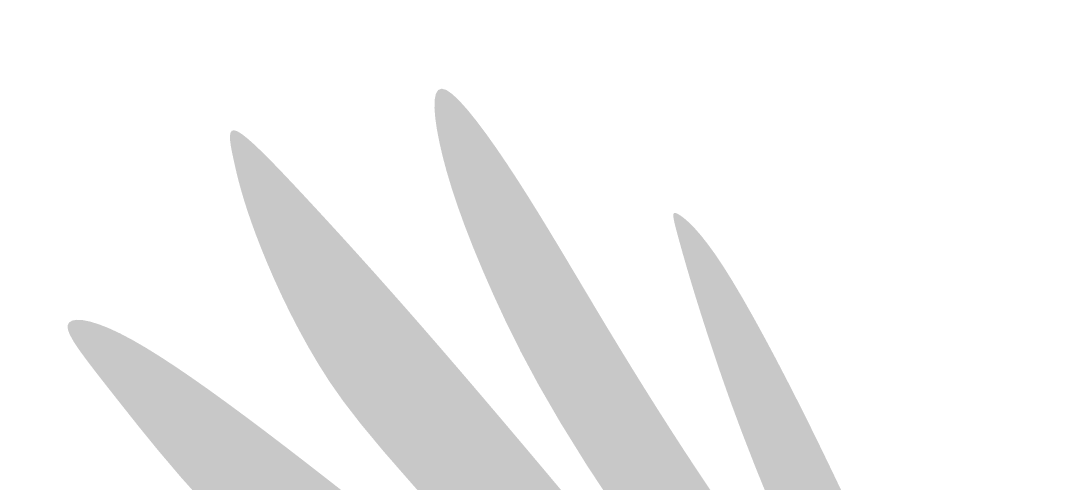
# Model space of a CAD drawing. Header units: millimetres. Extents: x -754 to 578, y -31 to 612.
# Drawn here: x -197.52 to -183.87, y 252.2 to 258.31 of the extents above; entities that cross this region are included whole.
import ezdxf

# ---------------------------------------------------------------- set-up
doc = ezdxf.new("R2010")
doc.units = ezdxf.units.MM
doc.layers.add('Images', color=7, linetype='Continuous')
doc.layers.add('magpiefill', color=3, linetype='Continuous')
picture_1 = doc.add_image_def('image11.jpg', size_in_pixel=(523, 700))

msp = doc.modelspace()

# ---------------------------------------------------------------- hatches: boundary and pattern name
at = {"layer": 'magpiefill'}
h = msp.add_hatch(color=255, dxfattribs=at)
h.dxf.hatch_style = 1
h.paths.add_polyline_path([(-189.9303720856623, 254.5066970975356), (-190.0837710727367, 254.7637359760424), (-190.2349060580317, 255.017380611164), (-190.3840034440366, 255.2668390103736), (-190.5312896332404, 255.5113191811449), (-190.6769910281327, 255.7500291309515), (-190.8213340312028, 255.9821768672666), (-190.9645450449398, 256.2069703975641), (-191.1064731430184, 256.4231236779953), (-191.2454580838552, 256.627374459423), (-191.3794622970514, 256.8159664413885), (-191.5064482122092, 256.9851433234323), (-191.6243782589299, 257.1311488050954), (-191.7312148668152, 257.2502265859188), (-191.8249204654671, 257.3386203654431), (-191.9034574844868, 257.3925738432096), (-191.9652826529618, 257.4094395060932), (-192.0108298979214, 257.391004990305), (-192.0410274458803, 257.3401667193908), (-192.0568035233532, 257.2598211168963), (-192.059086356855, 257.1528646063671), (-192.0488041729005, 257.0221936113486), (-192.0268851980046, 256.8707045553865), (-191.9942576586818, 256.7012938620262), (-191.9514988665452, 256.5161470487525), (-191.8977824735997, 256.3146060088058), (-191.8319312169487, 256.0953017293656), (-191.7527678336954, 255.8568651976113), (-191.6591150609428, 255.5979274007223), (-191.5497956357943, 255.3171193258781), (-191.423632295353, 255.0130719602583), (-191.2794477767221, 254.6844162910421), (-191.1144876917123, 254.3283251418728), (-190.9196891509643, 253.9361386822471), (-190.6844121398263, 253.4977389181261), (-190.3980166436467, 253.0030078554702), (-190.0498626477736, 252.4418275002404), (-189.6293101375552, 251.8040798583973), (-189.1997915834027, 251.1862027374388), (-188.7069655045288, 250.7328460034011), (-188.2763464964042, 250.3356850239313), (-187.9028513092853, 249.9904804631662), (-187.5813966934286, 249.6929929852435), (-187.3068993990906, 249.4389832543004), (-187.0742761765282, 249.2242119344749), (-186.878443775998, 249.0444396899038), (-186.7143189477563, 248.8954271847247), (-186.5772015356485, 248.7732776992214), (-186.463923757874, 248.6754649782642), (-186.3717009262207, 248.5998053828696), (-186.297748352477, 248.5441152740543), (-186.2392813484307, 248.5062110128349), (-186.19351522587, 248.4839089602281), (-186.1576652965829, 248.4750254772505), (-186.1289468723575, 248.4773769249187), (-186.1055977340336, 248.4901248230155), (-186.0899455386577, 248.5178113263882), (-186.0853404123282, 248.5663237486504), (-186.0951324811434, 248.6415494034155), (-186.1226718712016, 248.7493756042971), (-186.1713087086012, 248.8956896649085), (-186.2443931194404, 249.0863788988633), (-186.3452752298177, 249.3273306197752), (-186.5601796116392, 249.6014147468291), (-187.0561852245691, 250.2417996228073), (-187.4519979260675, 250.7615162573971), (-187.7669137264544, 251.1844991673355), (-188.0202286360495, 251.5346828693595), (-188.2312386651726, 251.8360018802059), (-188.4192398241439, 252.1123907166117), (-188.6003328726686, 252.3837778383446), (-188.7778375679955, 252.6540674772953), (-188.9518784167586, 252.9231578083851), (-189.1225799255925, 253.1909470065353), (-189.2900666011311, 253.4573332466675), (-189.4544629500089, 253.722214703703), (-189.6158934788602, 253.9854895525633), (-189.774482694319, 254.2470559681696)])
h = msp.add_hatch(color=253, dxfattribs=at)
h.dxf.hatch_style = 1
h.paths.add_polyline_path([(-193.2703086283626, 255.4434816119138), (-193.4510923258329, 255.6412172615388), (-193.6219824639222, 255.8266657289606), (-193.7832167476204, 256.0003587852244), (-193.9348461075198, 256.1624680328163), (-194.0761743766234, 256.3117243999859), (-194.2063186135372, 256.4464986464237), (-194.3243958768668, 256.5651615318199), (-194.4295232252179, 256.6660838158649), (-194.5208177171965, 256.747636258249), (-194.5973964114082, 256.8081896186627), (-194.6583763664589, 256.8461146567962), (-194.7033312066915, 256.8604572111976), (-194.7336608193984, 256.8529634358454), (-194.7512216576091, 256.8260545635755), (-194.7578701743533, 256.7821518272243), (-194.7554628226605, 256.7236764596277), (-194.7458560555602, 256.6530496936218), (-194.7309063260822, 256.5726927620428), (-194.7124700872558, 256.4850268977269), (-194.6919245857395, 256.3918397393886), (-194.6687302427052, 256.2923845492577), (-194.641868272954, 256.1852809954425), (-194.6103198912867, 256.0691487460511), (-194.573066312504, 255.942607469192), (-194.5290887514069, 255.8042768329732), (-194.4773684227961, 255.6527765055033), (-194.4168865414726, 255.4867261548903), (-194.346811098079, 255.3053432154096), (-194.2670571866259, 255.1102361860038), (-194.1777266769654, 254.9036113317829), (-194.0789214389501, 254.6876749178563), (-193.9707433424324, 254.4646332093339), (-193.8532942572644, 254.2366924713254), (-193.7266760532985, 254.0060589689406), (-193.5909906003873, 253.774938967289), (-193.4426813149331, 253.5412741698817), (-193.2635577995395, 253.2859480338339), (-193.0317712033602, 252.9855794546623), (-192.7254726755486, 252.6167873278835), (-192.3228133652585, 252.156190549014), (-191.8019444216437, 251.5804080135703), (-191.1410169938577, 250.8660586170692), (-190.3181822310541, 249.989761255027), (-187.1065021278795, 247.7976699488947), (-187.087569885731, 247.8071312578076), (-186.9201731829297, 247.8071312578076), (-186.8441782891016, 247.7881419826943), (-187.8034015215524, 248.497746887576), (-188.5573937953358, 249.0704857997866), (-189.13699563633, 249.5276953136434), (-189.5730475704135, 249.8907120234635), (-189.8963901234645, 250.180872523564), (-190.1378638213615, 250.4195134082625), (-190.328309189983, 250.6279712718758), (-190.4985667552072, 250.8275827087211), (-190.673961378773, 251.0357741559498), (-190.8577552658607, 251.254331422049), (-191.0476949575109, 251.4811301583397), (-191.2415269947645, 251.7140460161431), (-191.436997918662, 251.9509546467805), (-191.6318542702443, 252.1897317015726), (-191.8238425905521, 252.4282528318407), (-192.010709420626, 252.6643936889061), (-192.190474446858, 252.8962474753876), (-192.362249937044, 253.1227775990966), (-192.5254213043313, 253.3431650191422), (-192.6793739618674, 253.5565906946338), (-192.8234933227992, 253.7622355846804), (-192.9571648002742, 253.9592806483914), (-193.0797738074395, 254.146906844876), (-193.1907057574424, 254.3242951332433), (-193.2889960947224, 254.4899780770347), (-193.3722803888886, 254.6398946575208), (-193.4378442408417, 254.769335460404), (-193.4829732514832, 254.8735910713867), (-193.5049530217141, 254.9479520761718), (-193.5010691524356, 254.9877090604615), (-193.4686072445488, 254.9881526099587), (-193.404852898955, 254.9445733103657), (-193.3082910040923, 254.854360509621), (-193.182203598548, 254.7232986046064), (-193.0310720084463, 254.5592707544397), (-192.8593775599113, 254.3701601182382), (-192.6716015790676, 254.1638498551198), (-192.4722253920392, 253.9482231242021), (-192.2657303249505, 253.7311630846027), (-192.0565977039258, 253.5205528954393), (-191.8411998325208, 253.315471183725), (-191.5834729240166, 253.079778448056), (-191.2392441691262, 252.7685306549236), (-190.7643407585623, 252.3367837708191), (-190.1145898830375, 251.7395937622344), (-189.9419621082966, 251.579125439554), (-190.2629881607777, 251.9631025394805), (-190.5735169563625, 252.3333178330568), (-190.8734309904187, 252.6895261771216), (-191.1626127583142, 253.0314824285142), (-191.4409447554178, 253.358941444074), (-191.7083094770973, 253.6716580806403), (-191.9645894187211, 253.9693871950524), (-192.2096670756574, 254.2518836441496), (-192.443484144878, 254.5190317704721), (-192.6662191297692, 254.7712338593645), (-192.8781097353205, 255.0090216818719), (-193.0793936665217, 255.2329270090398)])
h = msp.add_hatch(color=255, dxfattribs=at)
h.dxf.hatch_style = 1
h.paths.add_polyline_path([(-187.7119178594642, 254.1386477876598), (-187.8565748079887, 254.4021707506931), (-187.9952396190161, 254.6464465038983), (-188.126222204869, 254.867789408337), (-188.2478324778699, 255.062513825071), (-188.3586961724272, 255.2279749667499), (-188.458702311294, 255.3656914523764), (-188.5480557393097, 255.478222752541), (-188.6269613013135, 255.5681283378348), (-188.6956238421446, 255.6379676788482), (-188.7542482066424, 255.6903002461719), (-188.803039239646, 255.7276855103968), (-188.8422017859948, 255.7526829421134), (-188.8719748381187, 255.7671950814498), (-188.8927339788106, 255.770496746681), (-188.9048889384538, 255.76120582562), (-188.908849447432, 255.7379402060794), (-188.9050252361286, 255.6993177758717), (-188.8938260349271, 255.6439564228094), (-188.875661574211, 255.5704740347053), (-188.8509415843638, 255.4774884993719), (-188.8199008094768, 255.3637328803691), (-188.7820740484726, 255.2284009442462), (-188.7368211139818, 255.0708016332998), (-188.6835018186347, 254.8902438898268), (-188.621475975062, 254.6860366561236), (-188.5501033958939, 254.4574888744868), (-188.4687438937609, 254.2039094872134), (-188.3767572812936, 253.9246074365997), (-188.2724943185126, 253.6170145649928), (-188.1502695549999, 253.2710543149414), (-188.0033884877275, 252.874773029044), (-187.8251566136677, 252.4162170498998), (-187.6088794297924, 251.8834327201075), (-187.3478624330739, 251.2644663822662), (-187.0763758120072, 250.6413817863962), (-186.7938590472725, 250.2828165360022), (-186.5497626503748, 249.9708138235272), (-186.3399149542123, 249.7016177137868), (-186.1601442916825, 249.4714722715959), (-186.0062789956833, 249.27662156177), (-185.8741473991122, 249.1133096491243), (-185.759577834867, 248.9777805984738), (-185.6583986358455, 248.866278474634), (-185.5673254636318, 248.7766369359512), (-185.4866232945568, 248.7130480148959), (-185.4174444336369, 248.6812933374703), (-185.3609411858895, 248.6871545296762), (-185.3182658563315, 248.7364132175154), (-185.2905707499799, 248.8348510269898), (-185.2790081718517, 248.9882495841015), (-185.2847304269638, 249.2023905148521), (-185.3522451839096, 249.3320417327161), (-185.5385447113101, 249.7005891207948), (-185.7159192645524, 250.0601158541477), (-185.8856559711244, 250.4104228265242), (-186.0490109585182, 250.7515232796346), (-186.2071163542394, 251.0842798470299), (-186.3610732857969, 251.409767510221), (-186.5119828806998, 251.7290612507194), (-186.6609462664576, 252.0432360500366), (-186.809064570579, 252.3533668896837), (-186.9574389205732, 252.6605287511717), (-187.1071704439494, 252.965796616012), (-187.2588950656855, 253.2694520289745), (-187.411387900635, 253.5686027878621), (-187.5629588611205, 253.8595632537367)])
h = msp.add_hatch(color=255, dxfattribs=at)
h.dxf.hatch_style = 1
h.paths.add_polyline_path([(-190.1145898830375, 251.7395937622344), (-190.7643407585624, 252.3367837708191), (-191.2392441691264, 252.7685306549236), (-191.5834729240167, 253.0797784480561), (-191.8411998325208, 253.315471183725), (-192.0565977039258, 253.5205528954393), (-192.2657303249505, 253.7311630846027), (-192.4722253920392, 253.9482231242021), (-192.6716015790676, 254.1638498551198), (-192.8593775599113, 254.3701601182381), (-193.0310720084463, 254.5592707544397), (-193.182203598548, 254.7232986046064), (-193.3082910040923, 254.854360509621), (-193.404852898955, 254.9445733103657), (-193.4686072445488, 254.9881526099587), (-193.5010691524356, 254.9877090604615), (-193.5049530217141, 254.9479520761718), (-193.4829732514832, 254.8735910713867), (-193.4378442408417, 254.769335460404), (-193.3722803888886, 254.6398946575208), (-193.2889960947224, 254.4899780770347), (-193.1907057574423, 254.3242951332433), (-193.0797738074395, 254.146906844876), (-192.9571648002742, 253.9592806483914), (-192.8234933227992, 253.7622355846804), (-192.6793739618674, 253.5565906946338), (-192.5254213043313, 253.3431650191422), (-192.362249937044, 253.1227775990966), (-192.190474446858, 252.8962474753876), (-192.010709420626, 252.6643936889061), (-191.8238425905521, 252.4282528318407), (-191.6318542702443, 252.1897317015726), (-191.436997918662, 251.9509546467805), (-191.2415269947645, 251.7140460161431), (-191.0476949575109, 251.4811301583397), (-190.8577552658607, 251.254331422049), (-190.673961378773, 251.0357741559498), (-190.4985667552072, 250.8275827087211), (-190.328309189983, 250.6279712718758), (-190.1378638213615, 250.4195134082625), (-189.8963901234645, 250.180872523564), (-189.5730475704135, 249.8907120234635), (-189.13699563633, 249.5276953136434), (-188.5573937953358, 249.0704857997866), (-187.8034015215524, 248.497746887576), (-186.8441782891016, 247.7881419826943), (-186.6969784010845, 247.7513603118553), (-186.4179830745263, 247.6955893659027), (-186.0273915898798, 247.7513603118553), (-185.9447055491882, 247.7678891862394), (-186.0463386336478, 247.8722868904068), (-186.1670532580909, 247.9949502892887), (-186.305850179646, 248.1348788043327), (-186.4617301554412, 248.2910718569853), (-186.6336939426046, 248.4625288686944), (-186.7368594752527, 248.5649619701168), (-188.1138544999562, 249.8691082375894), (-189.2458187332645, 250.9320165956607)])
h = msp.add_hatch(color=253, dxfattribs=at)
h.dxf.hatch_style = 1
h.paths.add_polyline_path([(-194.2955911467377, 252.8895766752437), (-194.5548441682294, 253.0841919196988), (-194.8030640312666, 253.2673780841473), (-195.0404212206306, 253.4389162439479), (-195.2664037954585, 253.5980249070555), (-195.4804998148877, 253.7439225814248), (-195.6821973380556, 253.8758277750106), (-195.8709844240992, 253.9929589957678), (-196.0463491321559, 254.0945347516509), (-196.2077795213631, 254.1797735506149), (-196.3546907335509, 254.248098576888), (-196.4862062413205, 254.2997517197923), (-196.6013765999662, 254.3351795449232), (-196.6992523647826, 254.3548286178765), (-196.7788840910634, 254.3591455042475), (-196.8393223341031, 254.348576769632), (-196.8796176491958, 254.3235689796253), (-196.8988205916359, 254.2845686998232), (-196.8959832696557, 254.2314441279829), (-196.8701640032401, 254.1617499905084), (-196.8204226653121, 254.0724626459652), (-196.7458191287947, 253.960558452919), (-196.645413266611, 253.8230137699354), (-196.518264951684, 253.6568049555804), (-196.3634340569367, 253.4589083684193), (-196.1799804552922, 253.2263003670178), (-195.9657231054224, 252.9560897166874), (-195.7135173089943, 252.6459148097209), (-195.4149774534239, 252.2935464451575), (-195.0617179261274, 251.8967554220357), (-194.6453531145203, 251.4533125393947), (-194.1574974060191, 250.960988596273), (-193.5897651880394, 250.4175543917096), (-192.9337708479975, 249.8207807247433), (-192.8352377079154, 249.773695183278), (-192.4791860644915, 249.6021510822027), (-192.123518530582, 249.4292248882556), (-191.9936675279457, 249.3654681589177), (-192.274573823185, 249.7373063567944), (-192.5341081913432, 250.0735655909159), (-192.7721630690263, 250.3760231958381), (-192.9886308928404, 250.6464565061162), (-193.1834040993912, 250.8866428563058), (-193.356375125285, 251.0983595809625), (-193.5074364071273, 251.2833840146418), (-193.6364803815244, 251.4434934918993), (-193.7435326446843, 251.5804677305715), (-193.8291514312228, 251.6960959816199), (-193.8940281353582, 251.7921698792867), (-193.9388541513086, 251.8704810578146), (-193.9643208732921, 251.9328211514459), (-193.9711196955267, 251.980981794423), (-193.9599420122307, 252.0167546209884), (-193.9314792176221, 252.0419312653846), (-193.8821691672465, 252.0551181078837), (-193.7914355619591, 252.0421805128773), (-193.6344485639427, 251.9857985907865), (-193.38637833538, 251.8686524520326), (-193.0223950384538, 251.6734222070366), (-192.5176688353468, 251.3827879662199), (-191.8900599856022, 251.0051189713289), (-192.3220813007675, 251.3484293506213), (-192.718673592122, 251.6627158306559), (-193.0834194726661, 251.9505723238127), (-193.4199015553996, 252.2145927424705), (-193.7317024533229, 252.4573709990088), (-194.0224047794356, 252.6815010058068)])

# ---------------------------------------------------------------- pictures from other files: only their frames are drawn
at = {"layer": 'Images'}
image = msp.add_image(picture_1, insert=(-355.8175818121082, 1.13686837721616e-13), size_in_units=(221.90142857142854, 296.99999999999994), dxfattribs=at)
image.dxf.flags = 7

doc.saveas('drawing.dxf')
